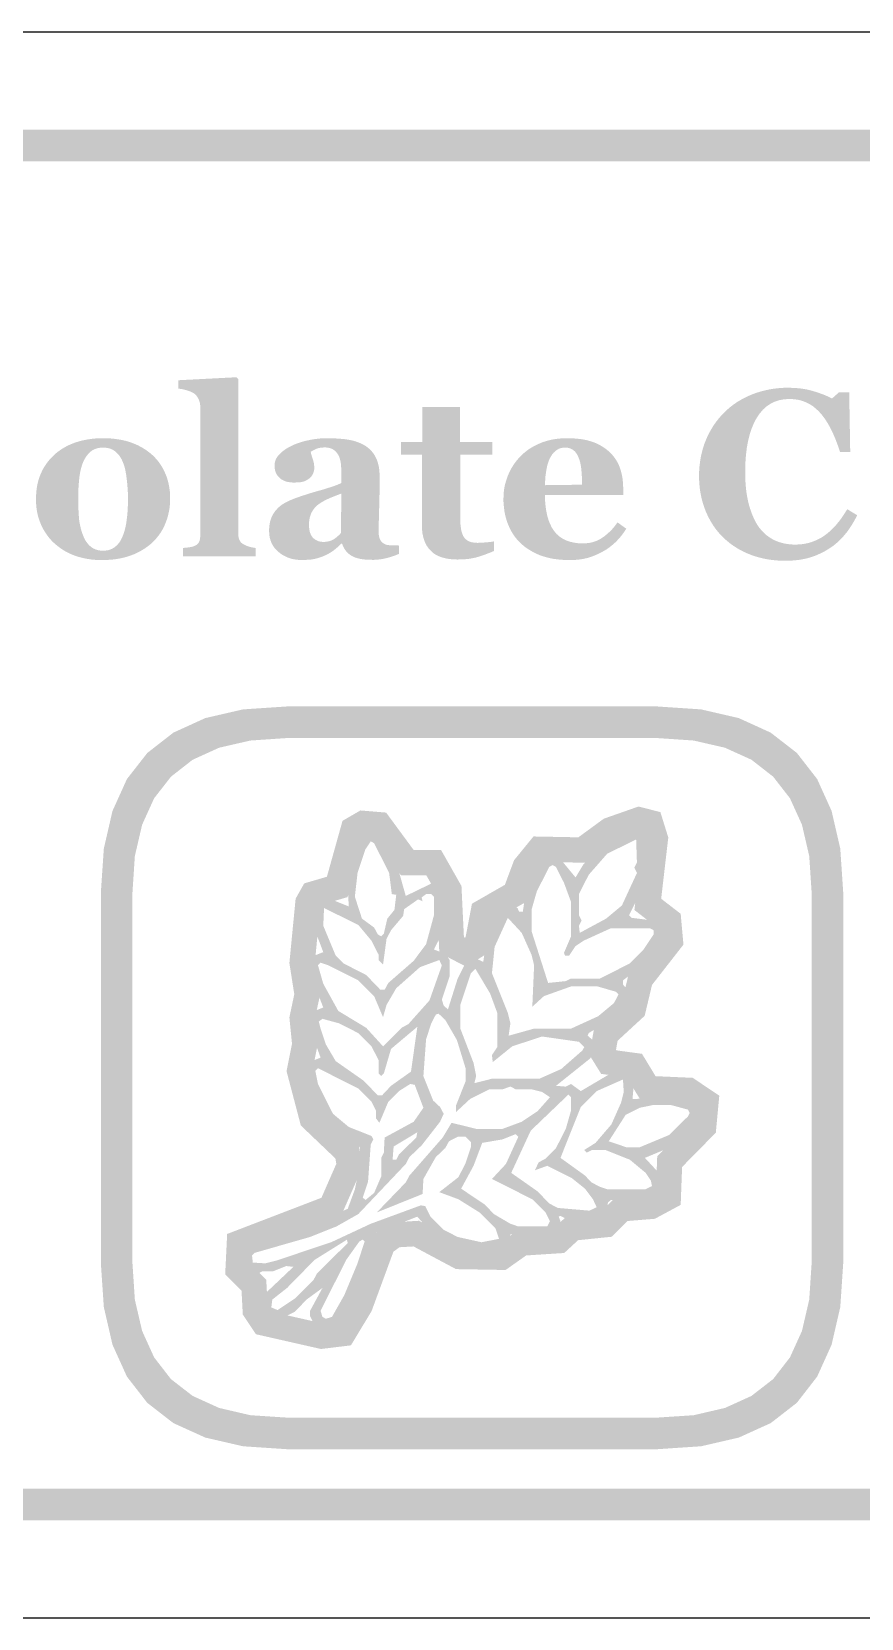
# Model space of a CAD drawing. Header units: millimetres. Extents: x 6 to 294, y 109 to 451.
# Drawn here: x 100.42 to 110.93, y 292.86 to 312.94 of the extents above; entities that cross this region are included whole.
import ezdxf

# ---------------------------------------------------------------- set-up
doc = ezdxf.new("R2010")
doc.units = ezdxf.units.MM
doc.layers.add('CUT', color=1, linetype='Continuous')
doc.layers.add('RASTER', color=7, linetype='Continuous')

msp = doc.modelspace()

# ---------------------------------------------------------------- hatches: boundary and pattern name
at = {"layer": 'RASTER'}
h = msp.add_hatch(color=7, dxfattribs=at)
h.paths.add_polyline_path([(75.2, 309.501), (75.234, 310.016), (75.338, 310.463), (75.509, 310.841), (75.75, 311.151), (76.059, 311.391), (76.438, 311.563), (76.884, 311.666), (77.4, 311.701), (134.6, 311.701), (135.116, 311.666), (135.563, 311.563), (135.941, 311.391), (136.25, 311.151), (136.491, 310.841), (136.663, 310.463), (136.766, 310.016), (136.8, 309.501), (136.8, 296.301), (136.766, 295.785), (136.663, 295.338), (136.491, 294.96), (136.25, 294.651), (135.941, 294.41), (135.563, 294.238), (135.116, 294.135), (134.6, 294.101), (77.4, 294.101), (76.884, 294.135), (76.438, 294.238), (76.059, 294.41), (75.75, 294.651), (75.509, 294.96), (75.338, 295.338), (75.234, 295.785), (75.2, 296.301)])
h.paths.add_polyline_path([(75.6, 309.501), (75.6, 296.301), (75.628, 295.879), (75.712, 295.513), (75.853, 295.204), (76.05, 294.951), (76.303, 294.754), (76.613, 294.613), (76.978, 294.529), (77.4, 294.501), (134.6, 294.501), (135.022, 294.529), (135.388, 294.613), (135.697, 294.754), (135.95, 294.951), (136.147, 295.204), (136.288, 295.513), (136.372, 295.879), (136.4, 296.301), (136.4, 309.501), (136.372, 309.923), (136.288, 310.288), (136.147, 310.598), (135.95, 310.851), (135.697, 311.048), (135.388, 311.188), (135.022, 311.273), (134.6, 311.301), (77.4, 311.301), (76.978, 311.273), (76.613, 311.188), (76.303, 311.048), (76.05, 310.851), (75.853, 310.598), (75.712, 310.288), (75.628, 309.923), (75.6, 309.501)], flags=0)
for points in [[(103.259, 306.301), (102.34, 306.301), (102.34, 306.408), (102.35, 306.408), (102.359, 306.409), (102.368, 306.41), (102.378, 306.411), (102.387, 306.412), (102.396, 306.413), (102.405, 306.414), (102.414, 306.415), (102.423, 306.416), (102.432, 306.418), (102.44, 306.419), (102.448, 306.421), (102.456, 306.423), (102.463, 306.425), (102.471, 306.427), (102.478, 306.43), (102.489, 306.434), (102.499, 306.439), (102.509, 306.445), (102.517, 306.451), (102.525, 306.458), (102.531, 306.465), (102.537, 306.472), (102.542, 306.48), (102.545, 306.489), (102.549, 306.498), (102.552, 306.508), (102.554, 306.519), (102.556, 306.53), (102.557, 306.542), (102.558, 306.554), (102.558, 306.567), (102.558, 308.19), (102.558, 308.204), (102.557, 308.218), (102.555, 308.231), (102.553, 308.244), (102.549, 308.257), (102.546, 308.269), (102.541, 308.282), (102.536, 308.294), (102.53, 308.305), (102.523, 308.316), (102.516, 308.326), (102.509, 308.336), (102.501, 308.344), (102.493, 308.352), (102.484, 308.36), (102.475, 308.366), (102.467, 308.371), (102.458, 308.376), (102.449, 308.38), (102.438, 308.385), (102.427, 308.389), (102.414, 308.394), (102.401, 308.398), (102.386, 308.403), (102.372, 308.407), (102.357, 308.411), (102.344, 308.414), (102.33, 308.417), (102.318, 308.419), (102.305, 308.421), (102.293, 308.422), (102.281, 308.423), (102.281, 308.53), (103.018, 308.568), (103.04, 308.545), (103.04, 306.586), (103.041, 306.573), (103.041, 306.561), (103.043, 306.549), (103.045, 306.537), (103.048, 306.527), (103.051, 306.517), (103.055, 306.507), (103.059, 306.499), (103.064, 306.49), (103.07, 306.483), (103.077, 306.475), (103.084, 306.469), (103.092, 306.462), (103.101, 306.456), (103.111, 306.451), (103.121, 306.446), (103.128, 306.443), (103.136, 306.439), (103.143, 306.436), (103.151, 306.433), (103.159, 306.43), (103.166, 306.428), (103.174, 306.425), (103.182, 306.422), (103.191, 306.42), (103.199, 306.418), (103.208, 306.416), (103.218, 306.414), (103.227, 306.412), (103.237, 306.41), (103.248, 306.409), (103.259, 306.408)], [(109.962, 306.245), (109.905, 306.246), (109.849, 306.25), (109.794, 306.256), (109.74, 306.264), (109.687, 306.274), (109.635, 306.287), (109.584, 306.302), (109.534, 306.319), (109.485, 306.339), (109.438, 306.36), (109.392, 306.384), (109.348, 306.41), (109.305, 306.438), (109.264, 306.468), (109.225, 306.5), (109.187, 306.534), (109.151, 306.569), (109.118, 306.607), (109.087, 306.646), (109.057, 306.688), (109.03, 306.731), (109.004, 306.777), (108.98, 306.825), (108.958, 306.874), (108.939, 306.926), (108.922, 306.978), (108.907, 307.032), (108.896, 307.087), (108.886, 307.144), (108.88, 307.201), (108.876, 307.26), (108.875, 307.32), (108.876, 307.38), (108.88, 307.439), (108.887, 307.497), (108.896, 307.553), (108.908, 307.608), (108.922, 307.663), (108.939, 307.716), (108.959, 307.768), (108.981, 307.818), (109.005, 307.867), (109.032, 307.914), (109.06, 307.96), (109.091, 308.004), (109.124, 308.046), (109.159, 308.086), (109.196, 308.125), (109.234, 308.16), (109.274, 308.194), (109.316, 308.226), (109.36, 308.256), (109.406, 308.283), (109.453, 308.309), (109.503, 308.332), (109.554, 308.354), (109.607, 308.373), (109.661, 308.389), (109.716, 308.403), (109.771, 308.415), (109.828, 308.424), (109.885, 308.43), (109.943, 308.434), (110.003, 308.435), (110.045, 308.434), (110.087, 308.432), (110.128, 308.429), (110.168, 308.425), (110.207, 308.419), (110.245, 308.412), (110.282, 308.403), (110.318, 308.393), (110.352, 308.383), (110.386, 308.372), (110.418, 308.36), (110.449, 308.349), (110.478, 308.337), (110.506, 308.325), (110.533, 308.312), (110.558, 308.299), (110.649, 308.379), (110.776, 308.379), (110.789, 307.621), (110.66, 307.621), (110.632, 307.705), (110.603, 307.783), (110.572, 307.855), (110.54, 307.922), (110.506, 307.982), (110.471, 308.038), (110.434, 308.087), (110.397, 308.13), (110.357, 308.168), (110.316, 308.202), (110.272, 308.229), (110.226, 308.252), (110.178, 308.27), (110.128, 308.283), (110.076, 308.29), (110.022, 308.293), (109.955, 308.289), (109.892, 308.278), (109.834, 308.259), (109.779, 308.232), (109.729, 308.198), (109.683, 308.157), (109.641, 308.107), (109.603, 308.051), (109.569, 307.987), (109.54, 307.917), (109.515, 307.841), (109.495, 307.759), (109.479, 307.671), (109.468, 307.577), (109.461, 307.477), (109.459, 307.37), (109.46, 307.309), (109.462, 307.251), (109.466, 307.195), (109.471, 307.141), (109.478, 307.089), (109.487, 307.04), (109.497, 306.992), (109.508, 306.948), (109.521, 306.905), (109.535, 306.864), (109.549, 306.826), (109.565, 306.79), (109.581, 306.755), (109.599, 306.723), (109.617, 306.693), (109.636, 306.666), (109.658, 306.639), (109.681, 306.614), (109.705, 306.59), (109.729, 306.569), (109.755, 306.55), (109.781, 306.532), (109.809, 306.516), (109.837, 306.502), (109.866, 306.49), (109.897, 306.479), (109.927, 306.471), (109.959, 306.463), (109.992, 306.458), (110.025, 306.453), (110.059, 306.451), (110.094, 306.45), (110.144, 306.452), (110.193, 306.457), (110.241, 306.466), (110.287, 306.478), (110.332, 306.494), (110.376, 306.513), (110.418, 306.535), (110.459, 306.562), (110.499, 306.591), (110.537, 306.624), (110.575, 306.661), (110.612, 306.701), (110.648, 306.745), (110.684, 306.793), (110.718, 306.844), (110.751, 306.898), (110.877, 306.822), (110.861, 306.79), (110.845, 306.76), (110.827, 306.729), (110.81, 306.7), (110.792, 306.672), (110.773, 306.644), (110.754, 306.617), (110.734, 306.592), (110.713, 306.567), (110.692, 306.542), (110.67, 306.519), (110.647, 306.497), (110.623, 306.475), (110.599, 306.455), (110.574, 306.435), (110.548, 306.417), (110.518, 306.397), (110.488, 306.378), (110.457, 306.361), (110.426, 306.345), (110.394, 306.33), (110.36, 306.315), (110.327, 306.302), (110.292, 306.291), (110.256, 306.28), (110.219, 306.271), (110.18, 306.263), (110.139, 306.256), (110.097, 306.252), (110.054, 306.248), (110.008, 306.246), (109.962, 306.245)], [(106.276, 306.368), (106.252, 306.358), (106.228, 306.348), (106.204, 306.339), (106.179, 306.329), (106.154, 306.32), (106.128, 306.311), (106.102, 306.303), (106.075, 306.294), (106.048, 306.286), (106.019, 306.28), (105.989, 306.274), (105.957, 306.269), (105.923, 306.266), (105.889, 306.263), (105.852, 306.262), (105.815, 306.261), (105.759, 306.263), (105.708, 306.268), (105.66, 306.277), (105.616, 306.289), (105.575, 306.305), (105.538, 306.324), (105.505, 306.346), (105.476, 306.373), (105.45, 306.402), (105.427, 306.434), (105.408, 306.469), (105.393, 306.508), (105.381, 306.549), (105.372, 306.593), (105.367, 306.64), (105.365, 306.69), (105.365, 307.59), (105.101, 307.59), (105.101, 307.748), (105.371, 307.748), (105.371, 308.192), (105.847, 308.192), (105.847, 307.748), (106.257, 307.748), (106.257, 307.59), (105.85, 307.59), (105.85, 306.787), (105.851, 306.746), (105.853, 306.708), (105.857, 306.673), (105.862, 306.641), (105.868, 306.612), (105.877, 306.586), (105.886, 306.563), (105.897, 306.544), (105.911, 306.527), (105.926, 306.513), (105.944, 306.5), (105.964, 306.49), (105.986, 306.482), (106.011, 306.477), (106.039, 306.473), (106.068, 306.472), (106.078, 306.472), (106.09, 306.473), (106.102, 306.473), (106.115, 306.474), (106.13, 306.474), (106.145, 306.475), (106.161, 306.477), (106.178, 306.478), (106.195, 306.48), (106.21, 306.481), (106.225, 306.483), (106.238, 306.484), (106.249, 306.486), (106.26, 306.488), (106.269, 306.489), (106.276, 306.491)]]:
    msp.add_hatch(color=7, dxfattribs=at).paths.add_polyline_path(points)
h = msp.add_hatch(color=7, dxfattribs=at)
h.paths.add_polyline_path([(101.955, 307.581), (101.981, 307.555), (102.006, 307.528), (102.029, 307.5), (102.05, 307.47), (102.07, 307.439), (102.089, 307.407), (102.105, 307.374), (102.12, 307.339), (102.134, 307.304), (102.145, 307.268), (102.155, 307.231), (102.163, 307.193), (102.169, 307.154), (102.174, 307.115), (102.177, 307.075), (102.177, 307.035), (102.177, 306.994), (102.174, 306.955), (102.17, 306.915), (102.163, 306.877), (102.155, 306.839), (102.146, 306.801), (102.134, 306.764), (102.121, 306.728), (102.106, 306.692), (102.09, 306.658), (102.071, 306.625), (102.052, 306.594), (102.03, 306.564), (102.007, 306.535), (101.983, 306.507), (101.956, 306.481), (101.927, 306.454), (101.896, 306.429), (101.863, 306.406), (101.829, 306.384), (101.794, 306.364), (101.758, 306.345), (101.72, 306.328), (101.68, 306.313), (101.639, 306.299), (101.597, 306.287), (101.553, 306.277), (101.508, 306.269), (101.462, 306.262), (101.414, 306.258), (101.364, 306.255), (101.313, 306.254), (101.269, 306.255), (101.226, 306.257), (101.183, 306.261), (101.142, 306.267), (101.101, 306.274), (101.061, 306.283), (101.022, 306.293), (100.984, 306.305), (100.947, 306.319), (100.911, 306.334), (100.877, 306.351), (100.843, 306.369), (100.81, 306.389), (100.779, 306.411), (100.748, 306.434), (100.719, 306.459), (100.691, 306.484), (100.666, 306.511), (100.642, 306.539), (100.619, 306.569), (100.598, 306.6), (100.578, 306.632), (100.56, 306.666), (100.543, 306.701), (100.528, 306.738), (100.515, 306.776), (100.503, 306.814), (100.494, 306.854), (100.487, 306.895), (100.482, 306.937), (100.479, 306.98), (100.478, 307.024), (100.479, 307.068), (100.482, 307.11), (100.486, 307.151), (100.492, 307.191), (100.5, 307.229), (100.51, 307.266), (100.521, 307.302), (100.535, 307.337), (100.55, 307.371), (100.566, 307.404), (100.585, 307.436), (100.605, 307.467), (100.627, 307.497), (100.651, 307.526), (100.677, 307.554), (100.704, 307.581), (100.732, 307.606), (100.761, 307.629), (100.792, 307.651), (100.825, 307.672), (100.859, 307.691), (100.895, 307.709), (100.932, 307.725), (100.971, 307.74), (101.012, 307.753), (101.053, 307.765), (101.096, 307.774), (101.139, 307.782), (101.184, 307.788), (101.231, 307.793), (101.278, 307.796), (101.326, 307.796), (101.377, 307.796), (101.426, 307.793), (101.473, 307.788), (101.519, 307.782), (101.564, 307.774), (101.606, 307.765), (101.648, 307.753), (101.688, 307.74), (101.726, 307.725), (101.763, 307.709), (101.798, 307.691), (101.832, 307.672), (101.865, 307.651), (101.896, 307.629), (101.926, 307.606), (101.955, 307.581)])
h.paths.add_polyline_path([(101.58, 306.566), (101.588, 306.587), (101.595, 306.609), (101.602, 306.632), (101.608, 306.657), (101.614, 306.682), (101.619, 306.709), (101.623, 306.736), (101.627, 306.765), (101.631, 306.795), (101.634, 306.826), (101.637, 306.858), (101.639, 306.892), (101.641, 306.927), (101.642, 306.962), (101.643, 306.999), (101.643, 307.038), (101.643, 307.064), (101.642, 307.091), (101.641, 307.119), (101.639, 307.147), (101.637, 307.177), (101.635, 307.208), (101.632, 307.239), (101.628, 307.272), (101.624, 307.304), (101.62, 307.334), (101.615, 307.363), (101.61, 307.39), (101.604, 307.415), (101.598, 307.438), (101.591, 307.46), (101.584, 307.48), (101.575, 307.502), (101.565, 307.524), (101.554, 307.544), (101.542, 307.562), (101.53, 307.58), (101.516, 307.596), (101.502, 307.611), (101.487, 307.625), (101.471, 307.637), (101.454, 307.648), (101.435, 307.657), (101.416, 307.665), (101.396, 307.67), (101.375, 307.674), (101.353, 307.677), (101.329, 307.678), (101.304, 307.677), (101.28, 307.674), (101.257, 307.67), (101.236, 307.663), (101.216, 307.655), (101.197, 307.646), (101.179, 307.634), (101.163, 307.621), (101.148, 307.606), (101.134, 307.59), (101.12, 307.573), (101.108, 307.555), (101.096, 307.536), (101.086, 307.516), (101.076, 307.495), (101.067, 307.473), (101.06, 307.451), (101.053, 307.429), (101.047, 307.406), (101.041, 307.382), (101.036, 307.357), (101.032, 307.331), (101.028, 307.305), (101.025, 307.277), (101.022, 307.249), (101.02, 307.22), (101.018, 307.192), (101.016, 307.163), (101.015, 307.133), (101.014, 307.104), (101.013, 307.074), (101.013, 307.043), (101.013, 307.004), (101.014, 306.967), (101.014, 306.931), (101.016, 306.898), (101.017, 306.865), (101.019, 306.835), (101.021, 306.806), (101.023, 306.779), (101.026, 306.753), (101.03, 306.727), (101.035, 306.7), (101.041, 306.674), (101.047, 306.648), (101.055, 306.622), (101.064, 306.595), (101.073, 306.569), (101.082, 306.547), (101.092, 306.526), (101.102, 306.506), (101.114, 306.488), (101.127, 306.47), (101.14, 306.454), (101.154, 306.439), (101.17, 306.425), (101.186, 306.413), (101.203, 306.402), (101.222, 306.393), (101.241, 306.386), (101.262, 306.38), (101.283, 306.376), (101.306, 306.373), (101.329, 306.373), (101.351, 306.373), (101.372, 306.376), (101.392, 306.379), (101.411, 306.385), (101.429, 306.392), (101.447, 306.4), (101.464, 306.41), (101.48, 306.422), (101.496, 306.435), (101.51, 306.449), (101.524, 306.465), (101.537, 306.482), (101.549, 306.501), (101.56, 306.521), (101.57, 306.543), (101.58, 306.566)], flags=0)
h = msp.add_hatch(color=7, dxfattribs=at)
h.paths.add_polyline_path([(105.073, 306.332), (105.057, 306.325), (105.04, 306.318), (105.022, 306.311), (105.003, 306.305), (104.984, 306.298), (104.964, 306.292), (104.943, 306.286), (104.921, 306.28), (104.899, 306.275), (104.877, 306.27), (104.854, 306.266), (104.831, 306.263), (104.807, 306.26), (104.784, 306.258), (104.759, 306.257), (104.735, 306.257), (104.692, 306.258), (104.651, 306.26), (104.613, 306.264), (104.579, 306.27), (104.547, 306.278), (104.518, 306.287), (104.493, 306.298), (104.47, 306.31), (104.45, 306.324), (104.431, 306.34), (104.414, 306.357), (104.399, 306.375), (104.385, 306.395), (104.373, 306.416), (104.363, 306.439), (104.354, 306.463), (104.345, 306.463), (104.333, 306.451), (104.321, 306.439), (104.309, 306.428), (104.297, 306.417), (104.285, 306.407), (104.273, 306.397), (104.261, 306.387), (104.25, 306.378), (104.238, 306.37), (104.226, 306.361), (104.214, 306.354), (104.202, 306.346), (104.189, 306.338), (104.177, 306.331), (104.164, 306.325), (104.151, 306.318), (104.134, 306.311), (104.117, 306.303), (104.1, 306.297), (104.083, 306.29), (104.067, 306.285), (104.05, 306.28), (104.034, 306.275), (104.018, 306.271), (104.001, 306.267), (103.983, 306.264), (103.963, 306.261), (103.942, 306.259), (103.919, 306.258), (103.894, 306.256), (103.868, 306.256), (103.84, 306.255), (103.798, 306.257), (103.758, 306.262), (103.72, 306.269), (103.683, 306.28), (103.647, 306.295), (103.613, 306.312), (103.581, 306.332), (103.55, 306.356), (103.522, 306.382), (103.497, 306.41), (103.477, 306.44), (103.46, 306.472), (103.447, 306.507), (103.437, 306.543), (103.432, 306.581), (103.43, 306.622), (103.43, 306.645), (103.432, 306.667), (103.434, 306.689), (103.437, 306.71), (103.44, 306.729), (103.445, 306.748), (103.45, 306.766), (103.456, 306.783), (103.463, 306.8), (103.471, 306.816), (103.479, 306.831), (103.488, 306.846), (103.498, 306.861), (103.508, 306.875), (103.519, 306.888), (103.531, 306.901), (103.542, 306.913), (103.554, 306.924), (103.566, 306.934), (103.578, 306.944), (103.591, 306.954), (103.605, 306.963), (103.619, 306.971), (103.633, 306.979), (103.647, 306.987), (103.662, 306.994), (103.678, 307.001), (103.693, 307.009), (103.709, 307.016), (103.726, 307.023), (103.742, 307.029), (103.76, 307.036), (103.793, 307.048), (103.829, 307.061), (103.866, 307.073), (103.905, 307.085), (103.945, 307.098), (103.987, 307.111), (104.031, 307.124), (104.076, 307.136), (104.121, 307.149), (104.162, 307.162), (104.2, 307.174), (104.236, 307.186), (104.268, 307.197), (104.297, 307.208), (104.323, 307.219), (104.345, 307.23), (104.345, 307.37), (104.345, 307.38), (104.345, 307.39), (104.345, 307.401), (104.344, 307.413), (104.343, 307.425), (104.342, 307.438), (104.341, 307.452), (104.34, 307.467), (104.338, 307.482), (104.336, 307.496), (104.333, 307.509), (104.33, 307.522), (104.327, 307.534), (104.323, 307.546), (104.319, 307.557), (104.315, 307.568), (104.309, 307.579), (104.303, 307.59), (104.296, 307.601), (104.288, 307.611), (104.28, 307.621), (104.271, 307.63), (104.261, 307.639), (104.25, 307.647), (104.239, 307.655), (104.227, 307.661), (104.213, 307.667), (104.199, 307.671), (104.184, 307.675), (104.169, 307.677), (104.152, 307.679), (104.135, 307.679), (104.119, 307.679), (104.104, 307.678), (104.089, 307.677), (104.075, 307.675), (104.062, 307.672), (104.05, 307.669), (104.038, 307.665), (104.027, 307.661), (104.016, 307.656), (104.006, 307.652), (103.997, 307.647), (103.988, 307.642), (103.979, 307.638), (103.972, 307.633), (103.964, 307.628), (103.957, 307.624), (103.959, 307.616), (103.96, 307.607), (103.963, 307.597), (103.966, 307.587), (103.969, 307.575), (103.973, 307.562), (103.977, 307.549), (103.982, 307.534), (103.987, 307.519), (103.991, 307.504), (103.995, 307.49), (103.998, 307.475), (104, 307.461), (104.001, 307.447), (104.002, 307.432), (104.003, 307.418), (104.002, 307.412), (104.002, 307.405), (104.001, 307.398), (103.999, 307.39), (103.998, 307.382), (103.995, 307.374), (103.993, 307.365), (103.99, 307.356), (103.986, 307.347), (103.982, 307.338), (103.978, 307.33), (103.973, 307.323), (103.968, 307.316), (103.963, 307.309), (103.957, 307.303), (103.951, 307.297), (103.943, 307.29), (103.934, 307.283), (103.925, 307.277), (103.916, 307.271), (103.906, 307.265), (103.896, 307.26), (103.886, 307.256), (103.876, 307.251), (103.865, 307.248), (103.852, 307.244), (103.838, 307.242), (103.823, 307.239), (103.806, 307.238), (103.788, 307.236), (103.769, 307.236), (103.748, 307.235), (103.718, 307.236), (103.69, 307.239), (103.664, 307.244), (103.64, 307.25), (103.617, 307.259), (103.597, 307.269), (103.578, 307.281), (103.562, 307.295), (103.547, 307.31), (103.534, 307.327), (103.523, 307.344), (103.515, 307.363), (103.508, 307.383), (103.503, 307.404), (103.5, 307.426), (103.499, 307.449), (103.5, 307.469), (103.503, 307.489), (103.508, 307.508), (103.515, 307.527), (103.524, 307.545), (103.535, 307.563), (103.549, 307.58), (103.564, 307.596), (103.581, 307.612), (103.598, 307.628), (103.617, 307.642), (103.636, 307.656), (103.657, 307.669), (103.678, 307.681), (103.7, 307.693), (103.723, 307.704), (103.746, 307.715), (103.771, 307.725), (103.796, 307.734), (103.822, 307.743), (103.849, 307.751), (103.877, 307.759), (103.906, 307.766), (103.935, 307.772), (103.965, 307.778), (103.994, 307.783), (104.023, 307.787), (104.051, 307.79), (104.079, 307.793), (104.106, 307.795), (104.132, 307.796), (104.158, 307.796), (104.193, 307.796), (104.228, 307.795), (104.261, 307.794), (104.294, 307.792), (104.326, 307.79), (104.358, 307.787), (104.389, 307.784), (104.419, 307.78), (104.448, 307.775), (104.477, 307.769), (104.504, 307.762), (104.531, 307.754), (104.558, 307.744), (104.583, 307.734), (104.608, 307.723), (104.633, 307.71), (104.655, 307.696), (104.676, 307.681), (104.695, 307.665), (104.714, 307.647), (104.732, 307.628), (104.748, 307.607), (104.763, 307.585), (104.777, 307.561), (104.789, 307.536), (104.8, 307.509), (104.809, 307.48), (104.817, 307.449), (104.823, 307.416), (104.827, 307.382), (104.829, 307.345), (104.83, 307.307), (104.83, 307.265), (104.83, 307.221), (104.829, 307.174), (104.829, 307.126), (104.828, 307.076), (104.827, 307.024), (104.825, 306.97), (104.824, 306.915), (104.822, 306.86), (104.821, 306.811), (104.82, 306.766), (104.819, 306.726), (104.818, 306.691), (104.818, 306.661), (104.817, 306.636), (104.817, 306.616), (104.817, 306.6), (104.818, 306.585), (104.82, 306.57), (104.822, 306.557), (104.825, 306.544), (104.828, 306.533), (104.832, 306.522), (104.837, 306.512), (104.842, 306.503), (104.848, 306.494), (104.855, 306.486), (104.862, 306.478), (104.87, 306.472), (104.879, 306.465), (104.888, 306.46), (104.898, 306.455), (104.904, 306.452), (104.912, 306.449), (104.92, 306.447), (104.93, 306.445), (104.94, 306.444), (104.951, 306.442), (104.963, 306.441), (104.976, 306.441), (104.989, 306.44), (105.002, 306.44), (105.015, 306.439), (105.027, 306.439), (105.039, 306.439), (105.051, 306.439), (105.062, 306.439), (105.073, 306.438)])
h.paths.add_polyline_path([(104.345, 307.095), (104.325, 307.088), (104.305, 307.08), (104.284, 307.073), (104.264, 307.065), (104.243, 307.057), (104.223, 307.048), (104.203, 307.04), (104.183, 307.031), (104.163, 307.022), (104.144, 307.013), (104.127, 307.004), (104.11, 306.994), (104.094, 306.985), (104.078, 306.975), (104.064, 306.965), (104.051, 306.956), (104.038, 306.945), (104.025, 306.934), (104.014, 306.922), (104.003, 306.909), (103.992, 306.895), (103.983, 306.881), (103.974, 306.866), (103.966, 306.851), (103.959, 306.835), (103.953, 306.818), (103.947, 306.8), (103.943, 306.781), (103.94, 306.762), (103.937, 306.742), (103.936, 306.722), (103.935, 306.701), (103.936, 306.673), (103.939, 306.648), (103.943, 306.624), (103.948, 306.602), (103.956, 306.582), (103.965, 306.565), (103.975, 306.549), (103.987, 306.535), (104.001, 306.523), (104.015, 306.513), (104.03, 306.504), (104.045, 306.497), (104.062, 306.491), (104.079, 306.487), (104.097, 306.485), (104.115, 306.484), (104.135, 306.484), (104.154, 306.486), (104.172, 306.489), (104.189, 306.492), (104.205, 306.497), (104.22, 306.502), (104.235, 306.509), (104.248, 306.517), (104.261, 306.525), (104.273, 306.534), (104.285, 306.544), (104.297, 306.554), (104.308, 306.564), (104.319, 306.575), (104.33, 306.586), (104.34, 306.598)], flags=0)
h = msp.add_hatch(color=7, dxfattribs=at)
h.paths.add_polyline_path([(107.953, 306.651), (107.94, 306.63), (107.926, 306.61), (107.912, 306.59), (107.897, 306.57), (107.881, 306.55), (107.865, 306.531), (107.847, 306.512), (107.83, 306.493), (107.811, 306.475), (107.792, 306.458), (107.772, 306.441), (107.752, 306.425), (107.731, 306.409), (107.71, 306.394), (107.688, 306.38), (107.665, 306.367), (107.64, 306.353), (107.616, 306.341), (107.591, 306.329), (107.566, 306.318), (107.541, 306.308), (107.516, 306.298), (107.491, 306.29), (107.466, 306.282), (107.441, 306.276), (107.414, 306.27), (107.387, 306.265), (107.358, 306.261), (107.329, 306.258), (107.299, 306.256), (107.268, 306.254), (107.236, 306.254), (107.182, 306.255), (107.131, 306.258), (107.081, 306.263), (107.034, 306.269), (106.988, 306.278), (106.944, 306.289), (106.902, 306.301), (106.861, 306.315), (106.823, 306.331), (106.786, 306.349), (106.751, 306.368), (106.718, 306.388), (106.686, 306.409), (106.656, 306.432), (106.628, 306.456), (106.601, 306.481), (106.576, 306.508), (106.553, 306.535), (106.532, 306.564), (106.512, 306.594), (106.493, 306.626), (106.477, 306.658), (106.462, 306.692), (106.448, 306.726), (106.436, 306.762), (106.426, 306.799), (106.417, 306.836), (106.41, 306.874), (106.405, 306.912), (106.401, 306.952), (106.398, 306.992), (106.398, 307.033), (106.399, 307.07), (106.401, 307.107), (106.405, 307.144), (106.411, 307.18), (106.419, 307.215), (106.429, 307.25), (106.44, 307.285), (106.453, 307.32), (106.467, 307.353), (106.483, 307.386), (106.5, 307.418), (106.519, 307.449), (106.539, 307.479), (106.561, 307.508), (106.584, 307.536), (106.609, 307.563), (106.634, 307.589), (106.662, 307.613), (106.691, 307.636), (106.721, 307.658), (106.753, 307.678), (106.787, 307.697), (106.823, 307.715), (106.86, 307.732), (106.898, 307.747), (106.938, 307.76), (106.979, 307.771), (107.02, 307.78), (107.063, 307.787), (107.107, 307.792), (107.153, 307.795), (107.199, 307.796), (107.249, 307.796), (107.297, 307.793), (107.342, 307.789), (107.386, 307.784), (107.427, 307.777), (107.465, 307.768), (107.502, 307.758), (107.536, 307.747), (107.568, 307.734), (107.599, 307.719), (107.628, 307.704), (107.656, 307.687), (107.683, 307.669), (107.708, 307.65), (107.732, 307.63), (107.754, 307.609), (107.774, 307.588), (107.793, 307.565), (107.81, 307.542), (107.826, 307.518), (107.841, 307.493), (107.854, 307.467), (107.866, 307.44), (107.876, 307.412), (107.885, 307.383), (107.892, 307.354), (107.899, 307.325), (107.904, 307.296), (107.908, 307.266), (107.911, 307.235), (107.913, 307.205), (107.914, 307.174), (107.914, 307.079), (106.924, 307.079), (106.925, 307.006), (106.931, 306.937), (106.94, 306.874), (106.953, 306.814), (106.969, 306.759), (106.989, 306.709), (107.012, 306.663), (107.039, 306.622), (107.07, 306.585), (107.106, 306.553), (107.145, 306.526), (107.189, 306.504), (107.237, 306.487), (107.29, 306.475), (107.346, 306.467), (107.407, 306.465), (107.441, 306.466), (107.474, 306.47), (107.506, 306.475), (107.538, 306.484), (107.568, 306.494), (107.598, 306.507), (107.627, 306.523), (107.655, 306.54), (107.682, 306.56), (107.707, 306.581), (107.732, 306.603), (107.756, 306.626), (107.779, 306.65), (107.801, 306.676), (107.822, 306.703), (107.842, 306.731)])
h.paths.add_polyline_path([(107.394, 307.208), (107.394, 307.23), (107.393, 307.252), (107.393, 307.274), (107.392, 307.297), (107.39, 307.319), (107.389, 307.342), (107.387, 307.365), (107.385, 307.388), (107.383, 307.41), (107.38, 307.432), (107.377, 307.452), (107.373, 307.472), (107.369, 307.49), (107.364, 307.507), (107.36, 307.523), (107.354, 307.539), (107.348, 307.555), (107.341, 307.571), (107.333, 307.585), (107.325, 307.599), (107.316, 307.611), (107.307, 307.623), (107.297, 307.633), (107.286, 307.643), (107.275, 307.651), (107.263, 307.658), (107.251, 307.664), (107.237, 307.669), (107.223, 307.673), (107.209, 307.676), (107.193, 307.677), (107.177, 307.678), (107.15, 307.676), (107.123, 307.671), (107.099, 307.662), (107.076, 307.649), (107.054, 307.633), (107.033, 307.613), (107.014, 307.59), (106.997, 307.563), (106.981, 307.533), (106.967, 307.498), (106.955, 307.459), (106.945, 307.416), (106.937, 307.369), (106.93, 307.317), (106.926, 307.261), (106.924, 307.202)], flags=0)
h = msp.add_hatch(color=7, dxfattribs=at)
h.paths.add_polyline_path([(101.3, 302.051), (101.337, 302.602), (101.447, 303.079), (101.63, 303.483), (101.888, 303.813), (102.218, 304.07), (102.622, 304.254), (103.099, 304.364), (103.65, 304.401), (108.35, 304.401), (108.901, 304.364), (109.378, 304.254), (109.782, 304.07), (110.113, 303.813), (110.37, 303.483), (110.553, 303.079), (110.663, 302.602), (110.7, 302.051), (110.7, 297.351), (110.663, 296.8), (110.553, 296.323), (110.37, 295.919), (110.113, 295.588), (109.782, 295.331), (109.378, 295.148), (108.901, 295.038), (108.35, 295.001), (103.65, 295.001), (103.099, 295.038), (102.622, 295.148), (102.218, 295.331), (101.887, 295.588), (101.63, 295.919), (101.447, 296.323), (101.337, 296.8), (101.3, 297.351)])
h.paths.add_polyline_path([(101.7, 302.051), (101.7, 297.351), (101.73, 296.894), (101.822, 296.498), (101.974, 296.163), (102.187, 295.888), (102.462, 295.675), (102.797, 295.523), (103.193, 295.431), (103.65, 295.401), (108.35, 295.401), (108.807, 295.431), (109.203, 295.523), (109.538, 295.675), (109.813, 295.888), (110.026, 296.163), (110.178, 296.498), (110.27, 296.894), (110.3, 297.351), (110.3, 302.051), (110.27, 302.508), (110.178, 302.904), (110.026, 303.239), (109.813, 303.513), (109.538, 303.727), (109.203, 303.879), (108.807, 303.97), (108.35, 304.001), (103.65, 304.001), (103.193, 303.97), (102.797, 303.879), (102.462, 303.727), (102.188, 303.513), (101.974, 303.239), (101.822, 302.904), (101.73, 302.508), (101.7, 302.051)], flags=0)
h = msp.add_hatch(color=7, dxfattribs=at)
h.paths.add_polyline_path([(108.108, 303.135), (108.385, 303.064), (108.485, 302.743), (108.395, 301.968), (108.642, 301.777), (108.677, 301.387), (108.279, 300.877), (108.186, 300.486), (107.843, 300.17), (107.823, 300.056), (107.827, 300.049), (108.152, 300.005), (108.324, 299.722), (108.794, 299.701), (109.131, 299.476), (109.087, 299.007), (108.66, 298.573), (108.642, 298.093), (108.315, 297.917), (107.97, 297.889), (107.771, 297.69), (107.343, 297.646), (107.167, 297.484), (106.685, 297.453), (106.425, 297.269), (105.797, 297.28), (105.259, 297.567), (105.081, 297.557), (105.004, 297.5), (104.728, 296.749), (104.466, 296.315), (104.087, 296.269), (103.263, 296.456), (103.097, 296.706), (103.081, 297.006), (102.874, 297.213), (102.899, 297.725), (104.093, 298.183), (104.281, 298.612), (104.27, 298.68), (103.832, 299.098), (103.651, 299.785), (103.72, 300.132), (103.687, 300.466), (103.749, 300.759), (103.687, 301.154), (103.766, 301.969), (103.875, 302.162), (104.162, 302.246), (104.36, 302.954), (104.586, 303.085), (104.912, 303.058), (105.261, 302.584), (105.608, 302.584), (105.866, 302.129), (105.897, 301.483), (105.91, 301.476), (105.918, 301.481), (105.999, 301.905), (106.416, 302.144), (106.532, 302.455), (106.778, 302.756), (107.346, 302.745), (107.669, 302.981)])
h.paths.add_polyline_path([(108.122, 302.801), (107.82, 302.695), (107.448, 302.423), (106.928, 302.433), (106.814, 302.293), (106.676, 301.923), (106.285, 301.7), (106.206, 301.284), (105.927, 301.108), (105.586, 301.282), (105.55, 302.038), (105.421, 302.264), (105.1, 302.264), (104.741, 302.751), (104.66, 302.758), (104.633, 302.742), (104.423, 301.988), (104.089, 301.891), (104.078, 301.871), (104.01, 301.163), (104.075, 300.75), (104.01, 300.449), (104.044, 300.116), (103.979, 299.795), (104.119, 299.267), (104.569, 298.837), (104.612, 298.57), (104.332, 297.932), (103.209, 297.501), (103.201, 297.339), (103.394, 297.145), (103.412, 296.811), (103.459, 296.74), (104.104, 296.594), (104.273, 296.614), (104.438, 296.888), (104.736, 297.7), (104.967, 297.87), (105.329, 297.892), (105.88, 297.599), (106.326, 297.59), (106.574, 297.767), (107.033, 297.796), (107.204, 297.954), (107.625, 297.997), (107.827, 298.199), (108.222, 298.231), (108.329, 298.288), (108.345, 298.709), (108.779, 299.15), (108.795, 299.316), (108.691, 299.385), (108.14, 299.41), (107.958, 299.708), (107.635, 299.751), (107.486, 299.991), (107.546, 300.331), (107.897, 300.656), (107.984, 301.019), (108.347, 301.484), (108.336, 301.609), (108.056, 301.825), (108.159, 302.712), (108.132, 302.798), (108.122, 302.801)], flags=0)
h = msp.add_hatch(color=7, dxfattribs=at)
h.paths.add_polyline_path([(104.66, 302.851), (104.793, 302.804), (104.927, 302.638), (105.05, 302.394), (105.161, 302.003), (105.484, 302.16), (105.561, 302.137), (105.618, 302.06), (105.618, 301.893), (105.651, 301.793), (105.585, 301.459), (105.518, 301.326), (105.661, 301.269), (105.718, 301.192), (105.718, 300.992), (105.618, 300.691), (105.641, 300.614), (105.695, 300.568), (105.818, 300.958), (105.908, 301.135), (106.019, 301.225), (106.142, 301.169), (106.185, 301.459), (106.252, 301.659), (106.376, 301.87), (106.486, 301.893), (106.576, 301.85), (106.596, 301.803), (106.643, 301.803), (106.686, 302.093), (106.91, 302.504), (107.02, 302.561), (107.063, 302.537), (107.311, 302.237), (107.411, 302.404), (107.678, 302.671), (107.888, 302.794), (108.122, 302.861), (108.165, 302.838), (108.222, 302.761), (108.222, 302.394), (108.122, 302.027), (107.988, 301.76), (108.022, 301.726), (108.289, 301.693), (108.399, 301.636), (108.422, 301.492), (108.332, 301.316), (108.245, 301.235), (108.199, 301.149), (107.911, 300.935), (107.911, 300.882), (107.988, 300.791), (107.931, 300.614), (107.765, 300.448), (107.477, 300.267), (107.464, 300.234), (107.554, 300.157), (107.554, 300.057), (107.497, 299.947), (107.063, 299.6), (107.187, 299.59), (107.254, 299.623), (107.377, 299.533), (107.755, 299.756), (107.955, 299.79), (108.055, 299.69), (108.032, 299.433), (108.689, 299.456), (108.866, 299.366), (108.89, 299.222), (108.833, 299.112), (108.566, 298.845), (108.189, 298.688), (108.365, 298.498), (108.422, 298.388), (108.399, 298.244), (108.322, 298.187), (108.189, 298.154), (107.755, 298.154), (107.721, 298.121), (107.698, 297.977), (107.621, 297.92), (107.187, 297.92), (107.12, 297.954), (107.097, 297.944), (107.12, 297.887), (107.097, 297.743), (106.953, 297.687), (106.486, 297.72), (106.443, 297.563), (106.352, 297.52), (105.918, 297.52), (105.785, 297.553), (105.541, 297.677), (105.307, 297.944), (104.793, 297.743), (104.616, 297.186), (104.393, 296.675), (104.326, 296.575), (104.216, 296.518), (104.116, 296.518), (104.005, 296.575), (103.949, 296.685), (103.949, 296.752), (104.106, 297.042), (103.905, 296.895), (103.758, 296.742), (103.581, 296.652), (103.481, 296.652), (103.391, 296.695), (103.348, 296.785), (103.371, 296.962), (103.738, 297.309), (103.648, 297.319), (103.481, 297.253), (103.348, 297.253), (103.281, 297.219), (103.137, 297.309), (103.114, 297.52), (103.137, 297.563), (103.248, 297.62), (103.949, 297.82), (104.426, 298.044), (104.516, 298.288), (104.583, 298.621), (104.583, 298.822), (104.339, 298.945), (104.139, 299.145), (103.982, 299.423), (103.915, 299.656), (103.939, 299.9), (104.082, 299.957), (103.949, 300.324), (103.949, 300.491), (103.972, 300.534), (104.116, 300.591), (103.949, 301.025), (103.949, 301.192), (103.972, 301.235), (104.116, 301.292), (104.015, 301.559), (103.992, 301.803), (104.015, 301.893), (104.082, 301.96), (104.216, 301.96), (104.439, 301.87), (104.416, 302.294), (104.483, 302.561), (104.606, 302.804)])
h.paths.add_polyline_path([(108.078, 302.718), (107.711, 302.537), (107.477, 302.27), (107.354, 302.027), (107.354, 301.76), (107.387, 301.693), (107.354, 301.626), (107.364, 301.536), (107.698, 301.716), (107.898, 301.883), (108.088, 302.294), (108.055, 302.36), (108.088, 302.427)], flags=0)
h.paths.add_polyline_path([(104.717, 302.694), (104.65, 302.594), (104.55, 302.294), (104.516, 301.993), (104.606, 301.716), (104.76, 301.603), (104.807, 301.516), (104.85, 301.492), (104.883, 301.526), (104.927, 301.716), (105.017, 301.826), (105.04, 302.017), (104.984, 302.027), (104.95, 302.294), (104.76, 302.671)], flags=0)
h.paths.add_polyline_path([(107.02, 302.394), (106.977, 302.37), (106.82, 302.06), (106.753, 301.826), (106.753, 301.559), (106.963, 300.902), (107.187, 300.925), (107.254, 300.958), (107.621, 300.958), (107.998, 301.149), (108.165, 301.316), (108.299, 301.516), (108.299, 301.569), (108.255, 301.593), (107.755, 301.593), (107.411, 301.436), (107.311, 301.369), (107.23, 301.249), (107.177, 301.249), (107.164, 301.282), (107.254, 301.492), (107.254, 301.926), (107.164, 302.17), (107.063, 302.37)], flags=0)
h.paths.add_polyline_path([(105.418, 302.027), (105.361, 301.983), (105.374, 301.936), (105.317, 301.96), (105.141, 301.836), (105.127, 301.75), (104.974, 301.569), (104.917, 301.459), (104.873, 301.135), (104.817, 301.192), (104.817, 301.259), (104.727, 301.436), (104.56, 301.636), (104.126, 301.85), (104.116, 301.626), (104.273, 301.249), (104.373, 301.149), (104.66, 301.002), (104.84, 300.815), (104.893, 300.815), (104.94, 300.902), (105.261, 301.182), (105.418, 301.392), (105.518, 301.76), (105.518, 301.993), (105.484, 302.027)], flags=0)
h.paths.add_polyline_path([(106.453, 301.726), (106.286, 301.359), (106.252, 301.025), (106.453, 300.524), (106.486, 300.391), (106.463, 300.234), (106.786, 300.324), (107.254, 300.324), (107.598, 300.481), (107.798, 300.648), (107.855, 300.758), (107.821, 300.791), (107.588, 300.858), (107.254, 300.858), (106.91, 300.735), (106.763, 300.601), (106.786, 301.125), (106.753, 301.259), (106.629, 301.536)], flags=0)
h.paths.add_polyline_path([(105.585, 301.192), (105.341, 301.102), (105.04, 300.835), (104.917, 300.624), (104.873, 300.468), (104.76, 300.735), (104.56, 300.935), (104.182, 301.125), (104.082, 301.159), (104.049, 301.125), (104.116, 300.892), (104.306, 300.548), (104.66, 300.334), (104.873, 300.1), (105.107, 300.334), (105.194, 300.381), (105.461, 300.681), (105.618, 301.125)], flags=0)
h.paths.add_polyline_path([(106.042, 301.082), (105.985, 301.025), (105.852, 300.624), (105.852, 300.324), (106.019, 299.89), (106.052, 299.723), (106.029, 299.633), (106.252, 299.69), (106.853, 299.69), (107.13, 299.813), (107.397, 300.047), (107.421, 300.09), (107.354, 300.157), (106.887, 300.224), (106.509, 300.1), (106.262, 299.9), (106.252, 299.99), (106.319, 300.09), (106.319, 300.524), (106.229, 300.768)], flags=0)
h.paths.add_polyline_path([(105.575, 300.514), (105.541, 300.501), (105.484, 300.391), (105.418, 300.19), (105.384, 299.723), (105.508, 299.413), (105.595, 299.332), (105.641, 299.246), (105.595, 299.145), (105.361, 298.845), (105.207, 298.698), (105.161, 298.611), (104.56, 297.977), (104.283, 297.82), (103.949, 297.687), (103.248, 297.486), (103.214, 297.453), (103.224, 297.363), (103.381, 297.353), (103.515, 297.386), (104.216, 297.62), (104.717, 297.854), (105.351, 298.087), (105.408, 298.077), (105.474, 297.944), (105.641, 297.777), (105.818, 297.687), (106.119, 297.62), (106.342, 297.663), (106.296, 297.797), (106.095, 297.997), (105.828, 298.164), (105.585, 298.254), (105.828, 298.444), (105.918, 298.621), (105.985, 298.822), (105.985, 298.888), (105.918, 298.955), (105.818, 298.955), (105.708, 298.898), (105.661, 298.812), (105.541, 298.698), (105.384, 298.421), (105.374, 298.231), (104.793, 297.997), (105.161, 298.378), (105.207, 298.464), (105.628, 298.945), (105.741, 299.132), (106.052, 299.055), (106.386, 299.055), (106.629, 299.145), (106.83, 299.279), (106.987, 299.456), (106.887, 299.523), (106.753, 299.556), (106.553, 299.556), (106.486, 299.59), (106.386, 299.556), (106.219, 299.556), (105.975, 299.433), (105.795, 299.266), (105.795, 299.346), (105.918, 299.656), (105.918, 299.823), (105.808, 300.18), (105.661, 300.434)], flags=0)
h.paths.add_polyline_path([(104.106, 300.448), (104.059, 300.414), (104.082, 300.324), (104.149, 300.124), (104.273, 299.913), (104.626, 299.666), (104.807, 299.479), (104.86, 299.479), (104.974, 299.6), (105.227, 299.78), (105.307, 300.347), (104.974, 300.067), (104.883, 299.756), (104.85, 299.723), (104.817, 299.756), (104.817, 299.923), (104.727, 300.1), (104.56, 300.267), (104.316, 300.391)], flags=0)
h.paths.add_polyline_path([(104.049, 299.823), (104.015, 299.79), (104.049, 299.623), (104.239, 299.246), (104.439, 299.079), (104.727, 298.965), (104.75, 298.922), (104.717, 298.855), (104.683, 298.388), (104.616, 298.187), (104.65, 298.154), (104.76, 298.244), (104.85, 298.454), (104.85, 298.688), (104.883, 298.755), (104.893, 298.945), (105.261, 299.145), (105.384, 299.322), (105.274, 299.613), (105.217, 299.623), (105.074, 299.533), (104.94, 299.399), (104.827, 299.132), (104.783, 299.189), (104.783, 299.289), (104.727, 299.399), (104.56, 299.566)], flags=0)
h.paths.add_polyline_path([(107.911, 299.68), (107.578, 299.533), (107.377, 299.332), (107.12, 298.688), (107.431, 298.464), (107.511, 298.378), (107.621, 298.321), (107.721, 298.288), (108.189, 298.288), (108.279, 298.331), (108.265, 298.398), (108.199, 298.498), (107.998, 298.665), (107.688, 298.788), (107.521, 298.788), (107.454, 298.755), (107.421, 298.788), (107.564, 298.878), (107.765, 299.112), (107.888, 299.389), (107.921, 299.523)], flags=0)
h.paths.add_polyline_path([(107.22, 299.489), (106.743, 299.032), (106.496, 298.498), (106.83, 298.264), (106.977, 298.111), (107.087, 298.054), (107.487, 298.02), (107.578, 298.064), (107.531, 298.164), (107.431, 298.298), (107.264, 298.431), (106.953, 298.588), (106.796, 298.531), (106.843, 298.631), (106.93, 298.678), (107.063, 298.812), (107.187, 299.055), (107.254, 299.289), (107.254, 299.456)], flags=0)
h.paths.add_polyline_path([(108.289, 299.356), (108.122, 299.322), (107.945, 299.232), (107.731, 298.898), (107.955, 298.822), (108.122, 298.822), (108.499, 298.979), (108.733, 299.212), (108.756, 299.256), (108.733, 299.299), (108.522, 299.356)], flags=0)
h.paths.add_polyline_path([(105.307, 299.012), (105.007, 298.832), (104.994, 298.665), (105.04, 298.665), (105.074, 298.732), (105.294, 298.945)], flags=0)
h.paths.add_polyline_path([(106.553, 298.989), (106.386, 298.922), (106.129, 298.878), (106.019, 298.588), (105.862, 298.298), (106.162, 298.097), (106.276, 297.977), (106.486, 297.854), (106.586, 297.82), (106.953, 297.82), (106.987, 297.887), (106.93, 297.997), (106.763, 298.164), (106.252, 298.421), (106.429, 298.611), (106.586, 298.955)], flags=0)
h.paths.add_polyline_path([(104.416, 297.653), (104.005, 297.396), (103.658, 297.042), (103.471, 296.895), (103.458, 296.795), (103.538, 296.762), (103.758, 296.909), (103.992, 297.142), (104.039, 297.229), (104.426, 297.61)], flags=0)
h.paths.add_polyline_path([(104.616, 297.653), (104.573, 297.63), (104.406, 297.396), (104.082, 296.752), (104.106, 296.675), (104.149, 296.652), (104.226, 296.675), (104.383, 296.952), (104.55, 297.353), (104.64, 297.63)], flags=0)

# ---------------------------------------------------------------- linework, layer by layer
at = {"layer": 'CUT'}
for points in [[(76.999, 312.941), (135.001, 312.941)], [(135.001, 292.861), (76.999, 292.861)]]:
    msp.add_lwpolyline(points, dxfattribs=at)

doc.saveas('drawing.dxf')
